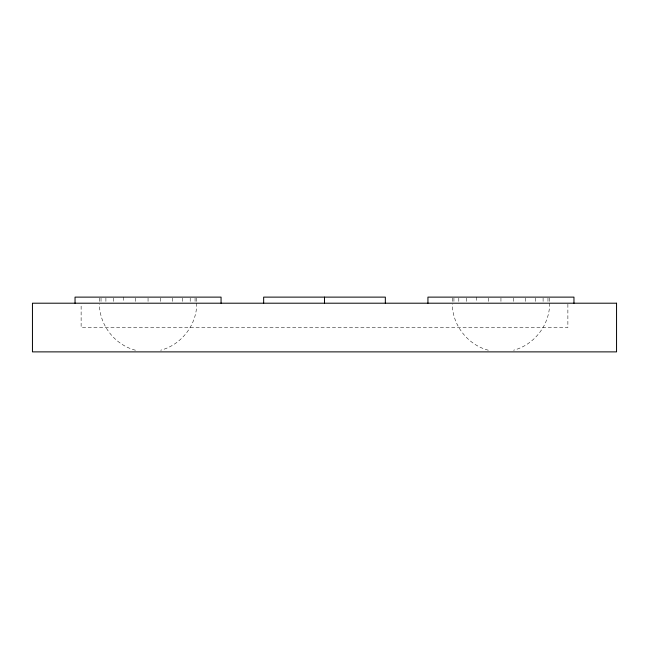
<?xml version="1.0" encoding="UTF-8"?>
<svg xmlns="http://www.w3.org/2000/svg" width="649" height="649" viewBox="0 0 649 649"><rect width="100%" height="100%" fill="white"/><g stroke="black" fill="none" stroke-linecap="round" stroke-linejoin="round"><path stroke-width="0.49" stroke-dasharray="3.25 2.43" d="M196.728 303.205C196.963 324.67 181.452 344.895 160.652 350.225M549.622 303.205C549.857 324.67 534.346 344.895 513.546 350.225M488.348 350.225C467.897 344.96 452.385 325.271 452.329 304.113M135.454 350.225C115.003 344.96 99.492 325.271 99.435 304.113M567.875 304.219L567.875 327.542L81.125 327.542L81.125 304.219M549.622 298.134L549.622 302.191M547.967 298.134L547.967 302.191M543.099 298.134L543.099 302.191M535.368 298.134L535.368 302.191M525.284 298.134L525.284 302.191M513.546 298.134L513.546 302.191M500.947 298.134L500.947 302.191M488.348 298.134L488.348 302.191M476.609 297.12L476.609 302.191M466.526 298.134L466.526 302.191M458.794 298.134L458.794 302.191M453.927 298.134L453.927 302.191M452.272 298.134L452.272 302.191M196.728 298.134L196.728 302.191M195.073 298.134L195.073 302.191M190.206 298.134L190.206 302.191M182.474 298.134L182.474 302.191M172.391 298.134L172.391 302.191M160.652 298.134L160.652 302.191M148.053 298.134L148.053 302.191M135.454 298.134L135.454 302.191M123.716 297.12L123.716 302.191M113.632 298.134L113.632 302.191M105.901 298.134L105.901 302.191M101.033 298.134L101.033 302.191M99.378 298.134L99.378 302.191"/><path stroke-width="0.97" d="M573.959 303.205L573.959 297.12L427.934 297.12L427.934 303.205M385.344 303.205L385.344 297.12L263.656 297.12L263.656 303.205M324.5 297.12L324.5 303.205M221.066 303.205L221.066 297.12L75.041 297.12L75.041 303.205M616.55 303.205L32.45 303.205L32.45 351.88L616.55 351.88L616.55 303.205"/></g></svg>
